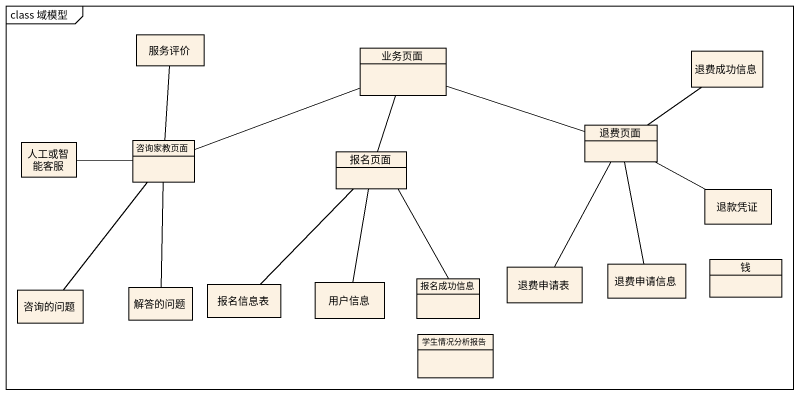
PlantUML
@startuml
mainframe class 域模型
hide circle
hide empty members
class 服务评价
class 业务页面
class 退费成功信息
class 退费页面
class 人工或智能客服
class 咨询家教页面
class 报名页面
class 退款凭证
class 钱
class 咨询的问题
class 解答的问题
class 报名信息表
class 用户信息
class 报名成功信息
class 退费申请表
class 退费申请信息
class 学生情况分析报告
业务页面 -right- 退费页面
业务页面 -left- 咨询家教页面
业务页面 -- 报名页面
退费页面 -up- 退费成功信息
退费页面 -right- 退款凭证
退费页面 -- 退费申请表
退费页面 -- 退费申请信息
咨询家教页面 -up- 服务评价
咨询家教页面 -left- 人工或智能客服
咨询家教页面 -- 咨询的问题
咨询家教页面 -- 解答的问题
报名页面 -- 报名信息表
报名页面 -- 用户信息
报名页面 -- 报名成功信息
@enduml
